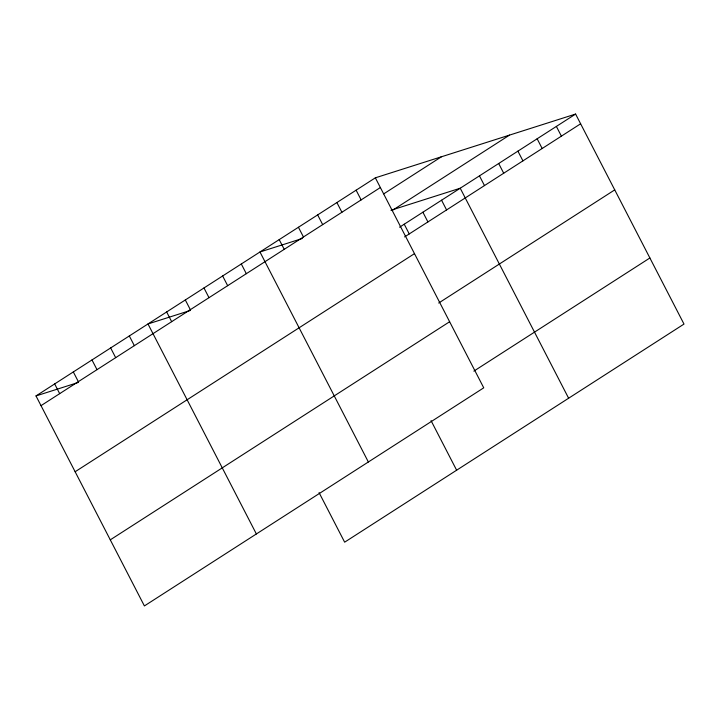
<?xml version="1.0" encoding="UTF-8"?>
<svg xmlns="http://www.w3.org/2000/svg" width="720" height="720" viewBox="0 0 720 720"><rect width="100%" height="100%" fill="white"/><g stroke="black" fill="none" stroke-linecap="round" stroke-linejoin="round"><path stroke-width="1.08" d="M375.354 177.822L483.741 387.828L144.396 605.934L36 395.928L375.354 177.822L575.604 114.066L684 324.072L344.646 542.178L319.059 492.606M41.013 405.648L380.367 187.542M383.742 193.86L441.432 156.78M392.274 210.456L509.526 135.099M399.573 227.205L575.604 114.066M404.586 236.925L580.626 123.786M75.132 471.744L414.486 253.638M438.696 303.021L614.736 189.882M110.277 539.847L449.631 321.732M473.85 371.124L649.89 257.976M302.31 238.5L259.974 251.982L368.361 461.988M390.951 210.276L460.224 188.217L568.62 398.223M190.323 310.473L147.987 323.955L256.374 533.961M36 395.928L78.336 382.455M556.38 126.423L561.393 136.143M537.147 138.78L542.169 148.5M517.914 151.146L522.936 160.866M498.69 163.503L503.703 173.223M479.457 175.86L484.479 185.58M441.567 200.214L446.58 209.934M422.901 212.211L427.914 221.931M404.235 224.208L409.248 233.928M356.121 190.179L361.134 199.899M336.888 202.536L341.91 212.256M431.046 420.633L456.633 470.205M317.664 214.902L322.677 224.622M298.431 227.259L303.453 236.979M279.198 239.616L284.22 249.336M241.308 263.97L246.321 273.69M222.642 275.967L227.664 285.687M203.976 287.964L208.998 297.684M185.319 299.961L190.332 309.681M166.653 311.958L171.666 321.678M129.321 335.952L134.343 345.672M110.655 347.949L115.677 357.669M91.989 359.946L97.011 369.666M73.332 371.943L78.345 381.663M54.666 383.931L59.679 393.651"/></g></svg>
